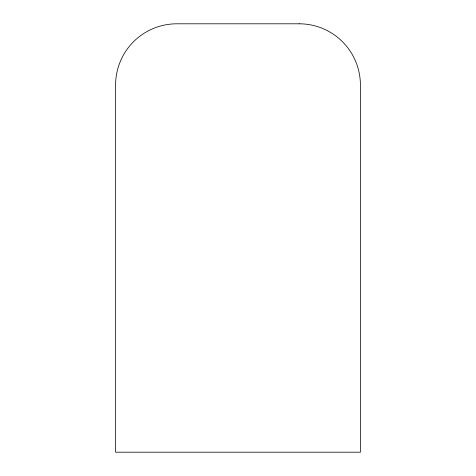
<?xml version="1.0" encoding="UTF-8"?>
<svg xmlns="http://www.w3.org/2000/svg" width="476" height="476" viewBox="0 0 476 476"><rect width="100%" height="100%" fill="white"/><g stroke="black" fill="none" stroke-linecap="round" stroke-linejoin="round"><path stroke-width="0.71" d="M299.202 23.8L176.798 23.8A61.202 61.202 0 0 0 115.603 85.002L115.603 452.2L360.397 452.2L360.397 85.002A61.202 61.202 0 0 0 299.202 23.8"/></g></svg>
